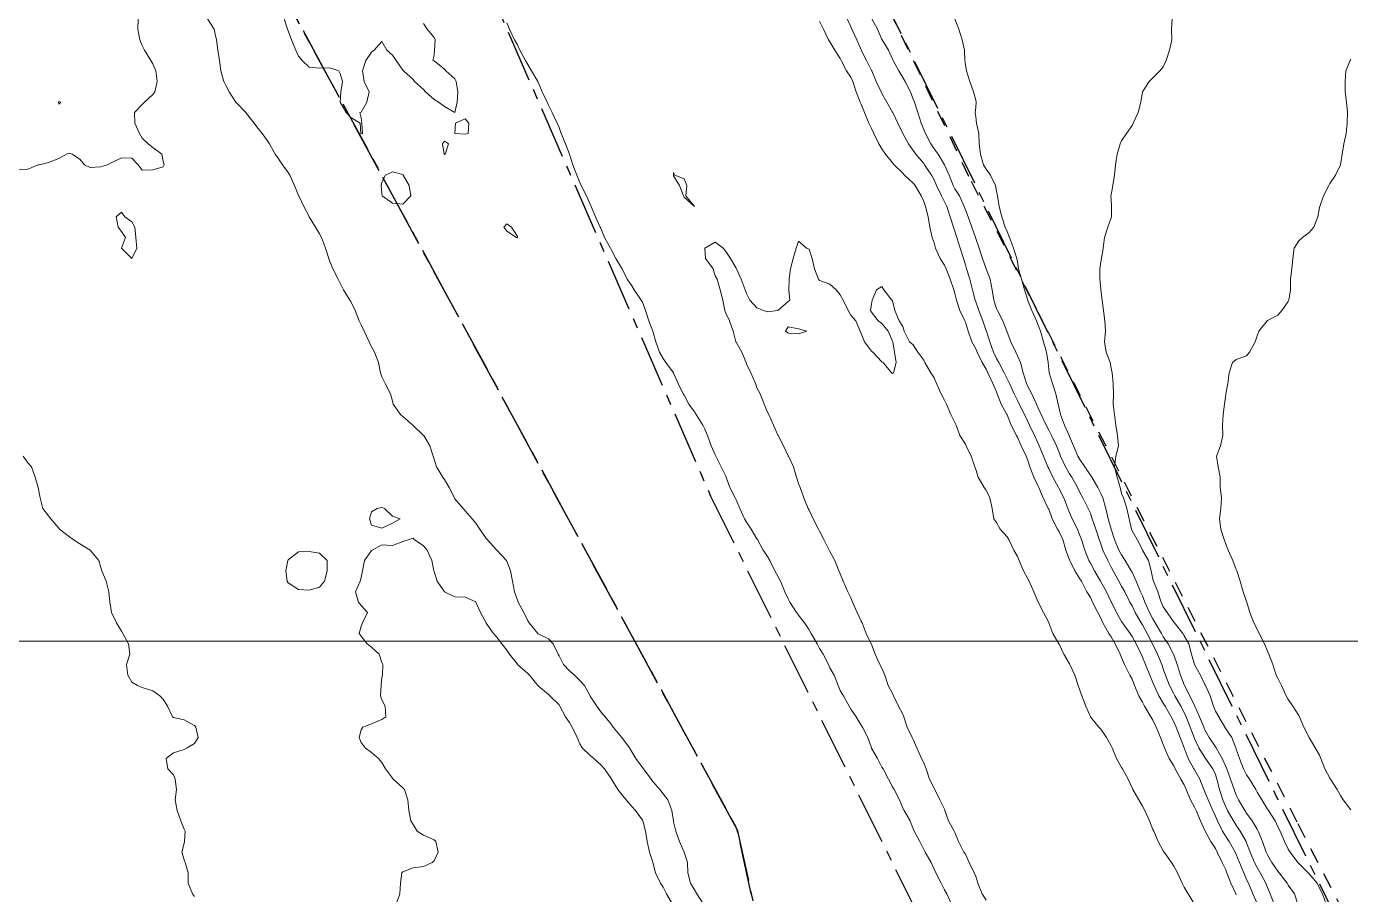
# Model space of a CAD drawing. Header units: centimetres. Extents: x 0 to 642158, y -847 to 649707.
# Drawn here: x 617300.2 to 617363.7, y 620375.2 to 620416.9 of the extents above; entities that cross this region are included whole.
import ezdxf

# ---------------------------------------------------------------- set-up
doc = ezdxf.new("R2010")
doc.units = ezdxf.units.CM
doc.header["$MEASUREMENT"] = 0
doc.linetypes.add('CENTERX2', pattern=[4, 2.5, -0.5, 0.5, -0.5])
doc.linetypes.add('JIS_02_0.7', pattern=[1.35, 0.75, -0.6])
for name, color, linetype, lineweight in [('MEV_grille', 254, 'Continuous', 9), ('WAL_parcellaire agricole', 7, 'JIS_02_0.7', 25), ('WAL_topographie 0.5', 253, 'Continuous', 20)]:
    doc.layers.add(name, color=color, linetype=linetype, lineweight=lineweight)
doc.layers.add('SPW_parcellaire cadastral', color=7, linetype='CENTERX2', lineweight=25, true_color=0xff0542)

# ---------------------------------------------------------------- blocks, each defined once
blk = doc.blocks.new('*U114')
at = {"layer": 'MEV_grille', "transparency": 33554687}
blk.add_lwpolyline([(-1338.461, 0), (1338.461, 0)], dxfattribs=at)
blk = doc.blocks.new('*U115')
at = {"layer": 'MEV_grille', "color": 0, "linetype": 'ByBlock', "lineweight": -2, "transparency": 16777216}
blk.add_blockref('*U114', (0, -2000), dxfattribs=at)

msp = doc.modelspace()

# ---------------------------------------------------------------- linework, layer by layer
at = {"layer": 'SPW_parcellaire cadastral'}
for points in [[(617392.267, 620281.812), (617393.536, 620278.746), (617371.057, 620292.797), (617374.709, 620296.56), (617340.895, 620357.32), (617337.548, 620363.525), (617334.299, 620378.327), (617286.739, 620465.896), (617269.952, 620496.899), (617274.764, 620500.676), (617283.484, 620507.46), (617304.117, 620460.615), (617333.025, 620394.339), (617343.969, 620372.254), (617392.267, 620281.812)], [(617286.739, 620465.896), (617334.299, 620378.327), (617337.548, 620363.525), (617308.437, 620329.669), (617205.087, 620446.27), (617211.998, 620451.663), (617233.03, 620423.492), (617286.739, 620465.896)], [(617370.439, 620449.596), (617390.157, 620431.516), (617394.877, 620437.01), (617463.522, 620267.972), (617460.938, 620270.103), (617458.111, 620272.172), (617388.083, 620323.22), (617336.322, 620428.419), (617370.439, 620449.596)]]:
    msp.add_lwpolyline(points, dxfattribs=at)
at = {"layer": 'WAL_parcellaire agricole'}
msp.add_lwpolyline([(617345.425, 620409.686), (617336.923, 620427.435), (617377.919, 620453.44), (617387.044, 620457.816), (617398.921, 620432.942), (617447.936, 620309.949), (617455.438, 620286.575), (617451.439, 620281.95), (617435.938, 620289.948), (617410.936, 620306.945), (617389.934, 620324.942), (617373.931, 620353.94), (617361.178, 620378.688), (617345.425, 620409.686)], dxfattribs=at)
at = {"layer": 'WAL_topographie 0.5'}
for points in [[(617299.75, 620410), (617300.25, 620410.036), (617300.75, 620410.24), (617300.8, 620410.25), (617301.25, 620410.36), (617301.75, 620410.55), (617302.11, 620410.75), (617302.25, 620410.808), (617302.39, 620410.75), (617302.75, 620410.513), (617302.977, 620410.25), (617303.25, 620410.114), (617303.75, 620410.143), (617304.078, 620410.25), (617304.25, 620410.34), (617304.75, 620410.583), (617305.25, 620410.559), (617305.546, 620410.25), (617305.75, 620409.985), (617306.25, 620410), (617306.75, 620410.15), (617306.806, 620410.25), (617306.75, 620410.417), (617306.679, 620410.75), (617306.25, 620411.083), (617306.036, 620411.25), (617305.75, 620411.517), (617305.62, 620411.75), (617305.391, 620412.25), (617305.38, 620412.75), (617305.75, 620413.135), (617305.857, 620413.25), (617306.25, 620413.617), (617306.348, 620413.75), (617306.469, 620414.25), (617306.401, 620414.75), (617306.25, 620415.098), (617306.162, 620415.25), (617305.856, 620415.75), (617305.75, 620415.97), (617305.625, 620416.25), (617305.529, 620416.75), (617305.552, 620417.25)], [(617332.68, 620374.75), (617332.371, 620375.25), (617332.25, 620375.433), (617332.06, 620375.75), (617331.929, 620376.25), (617331.91, 620376.75), (617331.75, 620377.25), (617331.75, 620377.25), (617331.525, 620377.75), (617331.351, 620378.25), (617331.25, 620378.698), (617331.242, 620378.75), (617331.164, 620379.25), (617330.978, 620379.75), (617330.75, 620380.043), (617330.593, 620380.25), (617330.25, 620380.643), (617330.171, 620380.75), (617329.797, 620381.25), (617329.75, 620381.314), (617329.441, 620381.75), (617329.25, 620382.059), (617329.127, 620382.25), (617328.76, 620382.75), (617328.75, 620382.765), (617328.346, 620383.25), (617328.25, 620383.39), (617327.957, 620383.75), (617327.75, 620383.988), (617327.564, 620384.25), (617327.25, 620384.741), (617327.245, 620384.75), (617326.97, 620385.25), (617326.75, 620385.482), (617326.494, 620385.75), (617326.25, 620385.947), (617325.967, 620386.25), (617325.75, 620386.671), (617325.712, 620386.75), (617325.471, 620387.25), (617325.25, 620387.485), (617324.75, 620387.733), (617324.731, 620387.75), (617324.315, 620388.25), (617324.25, 620388.351), (617324.054, 620388.75), (617323.791, 620389.25), (617323.75, 620389.35), (617323.619, 620389.75), (617323.52, 620390.25), (617323.415, 620390.75), (617323.25, 620391.208), (617323.228, 620391.25), (617322.769, 620391.75), (617322.75, 620391.766), (617322.301, 620392.25), (617322.25, 620392.311), (617321.945, 620392.75), (617321.75, 620393.044), (617321.587, 620393.25), (617321.25, 620393.625), (617321.145, 620393.75), (617320.75, 620394.214), (617320.727, 620394.25), (617320.479, 620394.75), (617320.25, 620395.144), (617320.179, 620395.25), (617319.875, 620395.75), (617319.75, 620396.12), (617319.706, 620396.25), (617319.542, 620396.75), (617319.254, 620397.25), (617319.25, 620397.255), (617318.75, 620397.731), (617318.731, 620397.75), (617318.25, 620398.155), (617318.133, 620398.25), (617317.796, 620398.75), (617317.75, 620398.901), (617317.657, 620399.25), (617317.401, 620399.75), (617317.25, 620400.069), (617317.177, 620400.25), (617317.085, 620400.75), (617316.891, 620401.25), (617316.75, 620401.5), (617316.63, 620401.75), (617316.396, 620402.25), (617316.25, 620402.567), (617316.154, 620402.75), (617315.963, 620403.25), (617315.75, 620403.679), (617315.713, 620403.75), (617315.413, 620404.25), (617315.25, 620404.569), (617315.15, 620404.75), (617314.893, 620405.25), (617314.75, 620405.608), (617314.697, 620405.75), (617314.543, 620406.25), (617314.346, 620406.75), (617314.25, 620406.932), (617314.06, 620407.25), (617313.754, 620407.75), (617313.75, 620407.757), (617313.505, 620408.25), (617313.257, 620408.75), (617313.25, 620408.767), (617313.058, 620409.25), (617312.834, 620409.75), (617312.75, 620409.872), (617312.474, 620410.25), (617312.25, 620410.577), (617312.132, 620410.75), (617311.846, 620411.25), (617311.75, 620411.401), (617311.5, 620411.75), (617311.25, 620412.065), (617311.121, 620412.25), (617310.75, 620412.707), (617310.719, 620412.75), (617310.25, 620413.234), (617310.238, 620413.25), (617309.911, 620413.75), (617309.75, 620414.052), (617309.659, 620414.25), (617309.521, 620414.75), (617309.447, 620415.25), (617309.378, 620415.75), (617309.317, 620416.25), (617309.25, 620416.517), (617309.195, 620416.75), (617308.879, 620417.25)], [(617312.56, 620417.25), (617312.719, 620416.75), (617312.75, 620416.671), (617312.913, 620416.25), (617313.118, 620415.75), (617313.25, 620415.462), (617313.422, 620415.25), (617313.75, 620414.932), (617314.25, 620414.884), (617314.75, 620414.904), (617315.179, 620414.75), (617315.25, 620414.625), (617315.361, 620414.25), (617315.283, 620413.75), (617315.25, 620413.25), (617315.528, 620412.75), (617315.75, 620412.515), (617316.2, 620412.25), (617316.233, 620411.75), (617316.25, 620411.728), (617316.321, 620411.75), (617316.283, 620412.25), (617316.25, 620412.5), (617316.194, 620412.75), (617316.25, 620412.779), (617316.517, 620413.25), (617316.633, 620413.75), (617316.403, 620414.25), (617316.318, 620414.75), (617316.475, 620415.25), (617316.75, 620415.657), (617316.882, 620415.75), (617317.25, 620416.162), (617317.491, 620415.75), (617317.75, 620415.5), (617317.929, 620415.25), (617318.25, 620414.785), (617318.282, 620414.75), (617318.75, 620414.347), (617318.815, 620414.25), (617319.25, 620413.865), (617319.335, 620413.75), (617319.75, 620413.38), (617319.964, 620413.25), (617320.25, 620413.039), (617320.75, 620412.75), (617320.858, 620413.25), (617320.892, 620413.75), (617320.813, 620414.25), (617320.75, 620414.369), (617320.32, 620414.75), (617320.25, 620414.839), (617319.75, 620415.229), (617319.694, 620415.25), (617319.75, 620415.5), (617319.771, 620415.75), (617319.812, 620416.25), (617319.75, 620416.35), (617319.417, 620416.75), (617319.25, 620417.036)], [(617323.25, 620417.054), (617323.375, 620416.75), (617323.61, 620416.25), (617323.75, 620416.007), (617323.874, 620415.75), (617324.135, 620415.25), (617324.25, 620415.061), (617324.433, 620414.75), (617324.735, 620414.25), (617324.75, 620414.219), (617324.942, 620413.75), (617325.172, 620413.25), (617325.25, 620413.107), (617325.42, 620412.75), (617325.655, 620412.25), (617325.75, 620412.037), (617325.855, 620411.75), (617326.054, 620411.25), (617326.25, 620410.757), (617326.253, 620410.75), (617326.416, 620410.25), (617326.597, 620409.75), (617326.75, 620409.393), (617326.81, 620409.25), (617327.065, 620408.75), (617327.25, 620408.357), (617327.29, 620408.25), (617327.494, 620407.75), (617327.728, 620407.25), (617327.75, 620407.208), (617327.934, 620406.75), (617328.212, 620406.25), (617328.25, 620406.176), (617328.482, 620405.75), (617328.75, 620405.303), (617328.779, 620405.25), (617329.026, 620404.75), (617329.25, 620404.438), (617329.358, 620404.25), (617329.693, 620403.75), (617329.75, 620403.654), (617329.896, 620403.25), (617330.062, 620402.75), (617330.25, 620402.25), (617330.25, 620402.25), (617330.4, 620401.75), (617330.576, 620401.25), (617330.75, 620400.944), (617330.87, 620400.75), (617331.245, 620400.25), (617331.25, 620400.241), (617331.46, 620399.75), (617331.707, 620399.25), (617331.75, 620399.186), (617331.978, 620398.75), (617332.25, 620398.392), (617332.338, 620398.25), (617332.652, 620397.75), (617332.75, 620397.547), (617332.872, 620397.25), (617333.047, 620396.75), (617333.25, 620396.316), (617333.277, 620396.25), (617333.527, 620395.75), (617333.75, 620395.295), (617333.771, 620395.25), (617333.941, 620394.75), (617334.206, 620394.25), (617334.25, 620394.168), (617334.423, 620393.75), (617334.646, 620393.25), (617334.75, 620393.088), (617334.963, 620392.75), (617335.25, 620392.294), (617335.272, 620392.25), (617335.548, 620391.75), (617335.75, 620391.434), (617335.861, 620391.25), (617336.105, 620390.75), (617336.25, 620390.5), (617336.384, 620390.25), (617336.591, 620389.75), (617336.75, 620389.414), (617336.828, 620389.25), (617337.145, 620388.75), (617337.25, 620388.625), (617337.526, 620388.25), (617337.75, 620387.913), (617337.857, 620387.75), (617338.138, 620387.25), (617338.25, 620387.031), (617338.426, 620386.75), (617338.677, 620386.25), (617338.75, 620386.098), (617338.952, 620385.75), (617339.15, 620385.25), (617339.25, 620385.004), (617339.395, 620384.75), (617339.67, 620384.25), (617339.75, 620384.113), (617340.004, 620383.75), (617340.25, 620383.35), (617340.32, 620383.25), (617340.578, 620382.75), (617340.747, 620382.25), (617340.75, 620382.24), (617341.037, 620381.75), (617341.25, 620381.328), (617341.306, 620381.25), (617341.558, 620380.75), (617341.75, 620380.382), (617341.828, 620380.25), (617342.093, 620379.75), (617342.25, 620379.361), (617342.309, 620379.25), (617342.597, 620378.75), (617342.75, 620378.359), (617342.795, 620378.25), (617343.066, 620377.75), (617343.25, 620377.372), (617343.318, 620377.25), (617343.605, 620376.75), (617343.75, 620376.434), (617343.836, 620376.25), (617344.094, 620375.75), (617344.25, 620375.443), (617344.36, 620375.25), (617344.585, 620374.75)], [(617338.25, 620417.14), (617338.436, 620416.75), (617338.682, 620416.25), (617338.75, 620416.154), (617338.982, 620415.75), (617339.25, 620415.352), (617339.296, 620415.25), (617339.55, 620414.75), (617339.75, 620414.458), (617339.846, 620414.25), (617340.014, 620413.75), (617340.202, 620413.25), (617340.25, 620413.149), (617340.408, 620412.75), (617340.625, 620412.25), (617340.75, 620411.984), (617340.858, 620411.75), (617341.099, 620411.25), (617341.25, 620411.016), (617341.411, 620410.75), (617341.75, 620410.345), (617341.83, 620410.25), (617342.25, 620409.835), (617342.334, 620409.75), (617342.75, 620409.365), (617342.836, 620409.25), (617343.124, 620408.75), (617343.25, 620408.485), (617343.339, 620408.25), (617343.469, 620407.75), (617343.545, 620407.25), (617343.652, 620406.75), (617343.75, 620406.494), (617343.825, 620406.25), (617344.046, 620405.75), (617344.25, 620405.432), (617344.328, 620405.25), (617344.528, 620404.75), (617344.692, 620404.25), (617344.75, 620404.064), (617344.821, 620403.75), (617344.989, 620403.25), (617345.22, 620402.75), (617345.25, 620402.684), (617345.381, 620402.25), (617345.569, 620401.75), (617345.75, 620401.417), (617345.816, 620401.25), (617346.057, 620400.75), (617346.25, 620400.433), (617346.335, 620400.25), (617346.564, 620399.75), (617346.75, 620399.342), (617346.785, 620399.25), (617346.968, 620398.75), (617347.241, 620398.25), (617347.25, 620398.235), (617347.456, 620397.75), (617347.704, 620397.25), (617347.75, 620397.17), (617347.934, 620396.75), (617348.165, 620396.25), (617348.25, 620396.053), (617348.351, 620395.75), (617348.54, 620395.25), (617348.75, 620394.815), (617348.778, 620394.75), (617348.992, 620394.25), (617349.23, 620393.75), (617349.25, 620393.709), (617349.419, 620393.25), (617349.675, 620392.75), (617349.75, 620392.626), (617349.927, 620392.25), (617350.073, 620391.75), (617350.25, 620391.282), (617350.26, 620391.25), (617350.508, 620390.75), (617350.75, 620390.372), (617350.82, 620390.25), (617351.084, 620389.75), (617351.25, 620389.473), (617351.358, 620389.25), (617351.604, 620388.75), (617351.75, 620388.483), (617351.856, 620388.25), (617352.132, 620387.75), (617352.25, 620387.576), (617352.443, 620387.25), (617352.673, 620386.75), (617352.75, 620386.59), (617352.896, 620386.25), (617353.148, 620385.75), (617353.25, 620385.558), (617353.371, 620385.25), (617353.579, 620384.75), (617353.75, 620384.441), (617353.845, 620384.25), (617354.148, 620383.75), (617354.25, 620383.585), (617354.412, 620383.25), (617354.609, 620382.75), (617354.75, 620382.417), (617354.808, 620382.25), (617355.036, 620381.75), (617355.25, 620381.391), (617355.316, 620381.25), (617355.599, 620380.75), (617355.75, 620380.48), (617355.851, 620380.25), (617356.06, 620379.75), (617356.25, 620379.41), (617356.326, 620379.25), (617356.54, 620378.75), (617356.75, 620378.29), (617356.765, 620378.25), (617357.036, 620377.75), (617357.25, 620377.418), (617357.34, 620377.25), (617357.573, 620376.75), (617357.75, 620376.398), (617357.806, 620376.25), (617357.986, 620375.75), (617358.227, 620375.25), (617358.25, 620375.204)], [(617339.575, 620417.25), (617339.75, 620416.87), (617339.803, 620416.75), (617340.036, 620416.25), (617340.25, 620415.768), (617340.258, 620415.75), (617340.511, 620415.25), (617340.75, 620414.765), (617340.757, 620414.75), (617340.972, 620414.25), (617341.21, 620413.75), (617341.25, 620413.671), (617341.487, 620413.25), (617341.75, 620412.779), (617341.764, 620412.75), (617342.008, 620412.25), (617342.25, 620411.75), (617342.25, 620411.75), (617342.521, 620411.25), (617342.75, 620410.926), (617342.868, 620410.75), (617343.25, 620410.301), (617343.292, 620410.25), (617343.633, 620409.75), (617343.75, 620409.518), (617343.86, 620409.25), (617344.104, 620408.75), (617344.25, 620408.469), (617344.357, 620408.25), (617344.521, 620407.75), (617344.684, 620407.25), (617344.75, 620407.051), (617344.845, 620406.75), (617345.001, 620406.25), (617345.16, 620405.75), (617345.25, 620405.443), (617345.303, 620405.25), (617345.459, 620404.75), (617345.596, 620404.25), (617345.719, 620403.75), (617345.75, 620403.662), (617345.892, 620403.25), (617346.086, 620402.75), (617346.25, 620402.273), (617346.259, 620402.25), (617346.418, 620401.75), (617346.607, 620401.25), (617346.75, 620400.947), (617346.854, 620400.75), (617347.115, 620400.25), (617347.25, 620399.974), (617347.362, 620399.75), (617347.593, 620399.25), (617347.75, 620398.928), (617347.839, 620398.75), (617348.083, 620398.25), (617348.25, 620397.92), (617348.336, 620397.75), (617348.577, 620397.25), (617348.75, 620396.863), (617348.801, 620396.75), (617349.006, 620396.25), (617349.208, 620395.75), (617349.25, 620395.658), (617349.444, 620395.25), (617349.721, 620394.75), (617349.75, 620394.694), (617349.975, 620394.25), (617350.17, 620393.75), (617350.25, 620393.548), (617350.38, 620393.25), (617350.627, 620392.75), (617350.75, 620392.445), (617350.827, 620392.25), (617350.99, 620391.75), (617351.183, 620391.25), (617351.25, 620391.124), (617351.451, 620390.75), (617351.739, 620390.25), (617351.75, 620390.231), (617352.024, 620389.75), (617352.25, 620389.264), (617352.257, 620389.25), (617352.499, 620388.75), (617352.75, 620388.314), (617352.792, 620388.25), (617353.155, 620387.75), (617353.25, 620387.593), (617353.442, 620387.25), (617353.685, 620386.75), (617353.75, 620386.612), (617353.899, 620386.25), (617354.103, 620385.75), (617354.25, 620385.391), (617354.305, 620385.25), (617354.538, 620384.75), (617354.75, 620384.395), (617354.833, 620384.25), (617355.123, 620383.75), (617355.25, 620383.503), (617355.363, 620383.25), (617355.561, 620382.75), (617355.75, 620382.25), (617355.75, 620382.25), (617355.946, 620381.75), (617356.223, 620381.25), (617356.25, 620381.203), (617356.51, 620380.75), (617356.703, 620380.25), (617356.75, 620380.142), (617356.903, 620379.75), (617357.134, 620379.25), (617357.25, 620378.981), (617357.35, 620378.75), (617357.598, 620378.25), (617357.75, 620378.001), (617357.908, 620377.75), (617358.193, 620377.25), (617358.25, 620377.13), (617358.412, 620376.75), (617358.613, 620376.25), (617358.75, 620375.936), (617358.839, 620375.75), (617359.048, 620375.25), (617359.25, 620374.781)], [(617340.77, 620417.25), (617341.029, 620416.75), (617341.25, 620416.264), (617341.259, 620416.25), (617341.567, 620415.75), (617341.75, 620415.314), (617341.783, 620415.25), (617342.055, 620414.75), (617342.25, 620414.438), (617342.367, 620414.25), (617342.612, 620413.75), (617342.75, 620413.39), (617342.809, 620413.25), (617342.969, 620412.75), (617343.125, 620412.25), (617343.25, 620411.938), (617343.342, 620411.75), (617343.586, 620411.25), (617343.75, 620411.016), (617343.95, 620410.75), (617344.25, 620410.25), (617344.25, 620410.25), (617344.476, 620409.75), (617344.672, 620409.25), (617344.75, 620409.096), (617344.974, 620408.75), (617345.194, 620408.25), (617345.25, 620408.087), (617345.385, 620407.75), (617345.565, 620407.25), (617345.735, 620406.75), (617345.75, 620406.704), (617345.913, 620406.25), (617346.072, 620405.75), (617346.25, 620405.253), (617346.251, 620405.25), (617346.436, 620404.75), (617346.539, 620404.25), (617346.624, 620403.75), (617346.75, 620403.348), (617346.787, 620403.25), (617347.042, 620402.75), (617347.237, 620402.25), (617347.25, 620402.206), (617347.431, 620401.75), (617347.672, 620401.25), (617347.75, 620401.068), (617347.89, 620400.75), (617348.027, 620400.25), (617348.182, 620399.75), (617348.25, 620399.6), (617348.434, 620399.25), (617348.672, 620398.75), (617348.75, 620398.568), (617348.883, 620398.25), (617349.125, 620397.75), (617349.25, 620397.512), (617349.39, 620397.25), (617349.626, 620396.75), (617349.75, 620396.437), (617349.822, 620396.25), (617350.052, 620395.75), (617350.25, 620395.415), (617350.359, 620395.25), (617350.636, 620394.75), (617350.75, 620394.513), (617350.892, 620394.25), (617351.149, 620393.75), (617351.25, 620393.515), (617351.339, 620393.25), (617351.506, 620392.75), (617351.678, 620392.25), (617351.75, 620392.049), (617351.852, 620391.75), (617352.09, 620391.25), (617352.25, 620390.934), (617352.344, 620390.75), (617352.615, 620390.25), (617352.75, 620390.015), (617352.897, 620389.75), (617353.15, 620389.25), (617353.25, 620389.065), (617353.395, 620388.75), (617353.694, 620388.25), (617353.75, 620388.162), (617353.971, 620387.75), (617354.234, 620387.25), (617354.25, 620387.217), (617354.476, 620386.75), (617354.677, 620386.25), (617354.75, 620386.053), (617354.858, 620385.75), (617355.052, 620385.25), (617355.25, 620384.851), (617355.3, 620384.75), (617355.592, 620384.25), (617355.75, 620383.958), (617355.849, 620383.75), (617356.045, 620383.25), (617356.233, 620382.75), (617356.25, 620382.707), (617356.459, 620382.25), (617356.75, 620381.793), (617356.781, 620381.75), (617357.122, 620381.25), (617357.25, 620380.966), (617357.324, 620380.75), (617357.442, 620380.25), (617357.604, 620379.75), (617357.75, 620379.414), (617357.829, 620379.25), (617358.119, 620378.75), (617358.25, 620378.534), (617358.439, 620378.25), (617358.72, 620377.75), (617358.75, 620377.686), (617358.927, 620377.25), (617359.127, 620376.75), (617359.25, 620376.511), (617359.407, 620376.25), (617359.671, 620375.75), (617359.75, 620375.543), (617359.881, 620375.25), (617360.073, 620374.75)], [(617344.75, 620417.25), (617344.938, 620416.75), (617345.104, 620416.25), (617345.206, 620415.75), (617345.221, 620415.25), (617345.25, 620415.062), (617345.306, 620414.75), (617345.459, 620414.25), (617345.645, 620413.75), (617345.75, 620413.35), (617345.77, 620413.25), (617345.75, 620413), (617345.724, 620412.75), (617345.75, 620412.55), (617345.784, 620412.25), (617345.899, 620411.75), (617345.921, 620411.25), (617345.976, 620410.75), (617346.115, 620410.25), (617346.25, 620410.04), (617346.459, 620409.75), (617346.7, 620409.25), (617346.75, 620408.983), (617346.799, 620408.75), (617346.877, 620408.25), (617346.997, 620407.75), (617347.169, 620407.25), (617347.25, 620407.048), (617347.367, 620406.75), (617347.562, 620406.25), (617347.719, 620405.75), (617347.75, 620405.59), (617347.807, 620405.25), (617347.949, 620404.75), (617348.09, 620404.25), (617348.243, 620403.75), (617348.25, 620403.734), (617348.447, 620403.25), (617348.673, 620402.75), (617348.75, 620402.544), (617348.85, 620402.25), (617349.004, 620401.75), (617349.143, 620401.25), (617349.219, 620400.75), (617349.25, 620400.438), (617349.276, 620400.25), (617349.429, 620399.75), (617349.59, 620399.25), (617349.705, 620398.75), (617349.75, 620398.552), (617349.821, 620398.25), (617350.002, 620397.75), (617350.226, 620397.25), (617350.25, 620397.193), (617350.448, 620396.75), (617350.656, 620396.25), (617350.75, 620396.097), (617350.981, 620395.75), (617351.25, 620395.349), (617351.315, 620395.25), (617351.603, 620394.75), (617351.75, 620394.463), (617351.847, 620394.25), (617351.993, 620393.75), (617352.105, 620393.25), (617352.249, 620392.75), (617352.25, 620392.747), (617352.416, 620392.25), (617352.623, 620391.75), (617352.75, 620391.52), (617352.924, 620391.25), (617353.215, 620390.75), (617353.25, 620390.684), (617353.451, 620390.25), (617353.664, 620389.75), (617353.75, 620389.55), (617353.869, 620389.25), (617354.087, 620388.75), (617354.25, 620388.441), (617354.364, 620388.25), (617354.659, 620387.75), (617354.75, 620387.59), (617354.983, 620387.25), (617355.237, 620386.75), (617355.25, 620386.715), (617355.411, 620386.25), (617355.579, 620385.75), (617355.75, 620385.276), (617355.761, 620385.25), (617356.022, 620384.75), (617356.25, 620384.292), (617356.271, 620384.25), (617356.494, 620383.75), (617356.693, 620383.25), (617356.75, 620383.116), (617356.954, 620382.75), (617357.25, 620382.302), (617357.286, 620382.25), (617357.578, 620381.75), (617357.75, 620381.359), (617357.795, 620381.25), (617357.981, 620380.75), (617358.151, 620380.25), (617358.25, 620379.982), (617358.359, 620379.75), (617358.657, 620379.25), (617358.75, 620379.119), (617359.018, 620378.75), (617359.25, 620378.355), (617359.31, 620378.25), (617359.515, 620377.75), (617359.688, 620377.25), (617359.75, 620377.119), (617359.967, 620376.75), (617360.25, 620376.327), (617360.308, 620376.25), (617360.692, 620375.75), (617360.75, 620375.659), (617361.045, 620375.25), (617361.211, 620374.75)], [(617355.179, 620417.25), (617355.15, 620416.75), (617355.165, 620416.25), (617355.048, 620415.75), (617354.885, 620415.25), (617354.75, 620414.955), (617354.577, 620414.75), (617354.25, 620414.423), (617354.077, 620414.25), (617353.75, 620413.75), (617353.75, 620413.75), (617353.672, 620413.25), (617353.539, 620412.75), (617353.31, 620412.25), (617353.25, 620412.125), (617352.982, 620411.75), (617352.75, 620411.389), (617352.687, 620411.25), (617352.538, 620410.75), (617352.453, 620410.25), (617352.404, 620409.75), (617352.328, 620409.25), (617352.25, 620408.796), (617352.24, 620408.75), (617352.25, 620408.583), (617352.265, 620408.25), (617352.263, 620407.75), (617352.25, 620407.697), (617352.095, 620407.25), (617351.923, 620406.75), (617351.862, 620406.25), (617351.787, 620405.75), (617351.75, 620405.583), (617351.704, 620405.25), (617351.703, 620404.75), (617351.75, 620404.296), (617351.755, 620404.25), (617351.814, 620403.75), (617351.884, 620403.25), (617351.95, 620402.75), (617351.97, 620402.25), (617351.93, 620401.75), (617352.012, 620401.25), (617352.203, 620400.75), (617352.25, 620400.487), (617352.289, 620400.25), (617352.348, 620399.75), (617352.363, 620399.25), (617352.339, 620398.75), (617352.41, 620398.25), (617352.476, 620397.75), (617352.555, 620397.25), (617352.597, 620396.75), (617352.465, 620396.25), (617352.401, 620395.75), (617352.541, 620395.25), (617352.676, 620394.75), (617352.75, 620394.464), (617352.841, 620394.25), (617353.002, 620393.75), (617353.115, 620393.25), (617353.222, 620392.75), (617353.25, 620392.665), (617353.494, 620392.25), (617353.75, 620391.766), (617353.76, 620391.75), (617354.041, 620391.25), (617354.165, 620390.75), (617354.25, 620390.356), (617354.286, 620390.25), (617354.493, 620389.75), (617354.655, 620389.25), (617354.75, 620389.023), (617354.942, 620388.75), (617355.25, 620388.292), (617355.286, 620388.25), (617355.681, 620387.75), (617355.75, 620387.63), (617355.977, 620387.25), (617356.103, 620386.75), (617356.249, 620386.25), (617356.25, 620386.247), (617356.537, 620385.75), (617356.75, 620385.291), (617356.779, 620385.25), (617357, 620384.75), (617357.154, 620384.25), (617357.25, 620384.015), (617357.414, 620383.75), (617357.698, 620383.25), (617357.75, 620383.166), (617358.041, 620382.75), (617358.236, 620382.25), (617358.25, 620382.198), (617358.404, 620381.75), (617358.606, 620381.25), (617358.75, 620380.958), (617358.895, 620380.75), (617359.184, 620380.25), (617359.25, 620380.126), (617359.48, 620379.75), (617359.75, 620379.313), (617359.796, 620379.25), (617360.123, 620378.75), (617360.25, 620378.458), (617360.355, 620378.25), (617360.569, 620377.75), (617360.75, 620377.388), (617360.847, 620377.25), (617361.214, 620376.75), (617361.25, 620376.708), (617361.698, 620376.25), (617361.75, 620376.198), (617362.133, 620375.75), (617362.25, 620375.522), (617362.389, 620375.25), (617362.56, 620374.75)], [(617363.75, 620415.298), (617363.712, 620415.25), (617363.511, 620414.75), (617363.474, 620414.25), (617363.474, 620413.75), (617363.537, 620413.25), (617363.588, 620412.75), (617363.577, 620412.25), (617363.525, 620411.75), (617363.417, 620411.25), (617363.332, 620410.75), (617363.25, 620410.25), (617363.25, 620410.25), (617363.008, 620409.75), (617362.75, 620409.35), (617362.691, 620409.25), (617362.436, 620408.75), (617362.264, 620408.25), (617362.25, 620408.188), (617362.169, 620407.75), (617361.977, 620407.25), (617361.75, 620407), (617361.437, 620406.75), (617361.25, 620406.595), (617361.037, 620406.25), (617360.967, 620405.75), (617360.914, 620405.25), (617360.858, 620404.75), (617360.853, 620404.25), (617360.778, 620403.75), (617360.75, 620403.687), (617360.441, 620403.25), (617360.25, 620403.026), (617359.75, 620402.766), (617359.729, 620402.75), (617359.331, 620402.25), (617359.25, 620402.036), (617359.159, 620401.75), (617358.888, 620401.25), (617358.75, 620401.076), (617358.25, 620400.895), (617358.077, 620400.75), (617357.917, 620400.25), (617357.848, 620399.75), (617357.759, 620399.25), (617357.75, 620399.194), (617357.687, 620398.75), (617357.625, 620398.25), (617357.595, 620397.75), (617357.601, 620397.25), (617357.5, 620396.75), (617357.306, 620396.25), (617357.386, 620395.75), (617357.482, 620395.25), (617357.476, 620394.75), (617357.541, 620394.25), (617357.517, 620393.75), (617357.445, 620393.25), (617357.506, 620392.75), (617357.67, 620392.25), (617357.75, 620392.031), (617357.868, 620391.75), (617358.081, 620391.25), (617358.25, 620390.817), (617358.275, 620390.75), (617358.432, 620390.25), (617358.589, 620389.75), (617358.75, 620389.285), (617358.761, 620389.25), (617358.908, 620388.75), (617359.089, 620388.25), (617359.25, 620387.946), (617359.357, 620387.75), (617359.604, 620387.25), (617359.75, 620386.897), (617359.82, 620386.75), (617360.003, 620386.25), (617360.171, 620385.75), (617360.25, 620385.599), (617360.419, 620385.25), (617360.646, 620384.75), (617360.75, 620384.571), (617360.962, 620384.25), (617361.25, 620383.814), (617361.28, 620383.75), (617361.503, 620383.25), (617361.75, 620382.75), (617361.75, 620382.75), (617362.047, 620382.25), (617362.25, 620381.9), (617362.309, 620381.75), (617362.51, 620381.25), (617362.75, 620380.795), (617362.778, 620380.75), (617363.096, 620380.25), (617363.25, 620379.96), (617363.386, 620379.75), (617363.75, 620379.275)], [(617301.838, 620413.25), (617301.75, 620413.156), (617301.723, 620413.25), (617301.75, 620413.283), (617301.838, 620413.25)], [(617321.25, 620411.708), (617321.39, 620411.75), (617321.42, 620412.25), (617321.25, 620412.459), (617320.776, 620412.25), (617320.75, 620411.75), (617321.25, 620411.708)], [(617320.25, 620410.732), (617320.292, 620410.75), (617320.437, 620411.25), (617320.25, 620411.382), (617320.158, 620411.25), (617320.236, 620410.75), (617320.25, 620410.732)], [(617318.25, 620408.359), (617318.641, 620408.75), (617318.557, 620409.25), (617318.275, 620409.75), (617318.25, 620409.774), (617317.75, 620409.907), (617317.427, 620409.75), (617317.25, 620409.417), (617317.219, 620409.25), (617317.25, 620408.875), (617317.266, 620408.75), (617317.75, 620408.409), (617318.25, 620408.359)], [(617332.25, 620408.25), (617332.25, 620408.25), (617332.25, 620408.25), (617331.75, 620408.685), (617331.724, 620408.75), (617331.533, 620409.25), (617331.25, 620409.722), (617331.245, 620409.75), (617331.25, 620409.875), (617331.312, 620409.75), (617331.75, 620409.575), (617331.891, 620409.25), (617331.841, 620408.75), (617332.25, 620408.25), (617332.25, 620408.25)], [(617305.25, 620405.75), (617305.484, 620406.25), (617305.442, 620406.75), (617305.393, 620407.25), (617305.25, 620407.5), (617304.917, 620407.75), (617304.75, 620407.965), (617304.5, 620407.75), (617304.583, 620407.25), (617304.75, 620407.05), (617304.938, 620406.75), (617304.75, 620406.25), (617305.25, 620405.75)], [(617323.75, 620406.738), (617323.76, 620406.75), (617323.75, 620406.8), (617323.469, 620407.25), (617323.25, 620407.417), (617323.104, 620407.25), (617323.25, 620407.056), (617323.708, 620406.75), (617323.75, 620406.738)], [(617346.25, 620374.934), (617346.052, 620375.25), (617345.854, 620375.75), (617345.75, 620376.079), (617345.667, 620376.25), (617345.428, 620376.75), (617345.25, 620377.144), (617345.174, 620377.25), (617344.926, 620377.75), (617344.75, 620378.188), (617344.711, 620378.25), (617344.445, 620378.75), (617344.272, 620379.25), (617344.25, 620379.305), (617344.018, 620379.75), (617343.779, 620380.25), (617343.75, 620380.315), (617343.524, 620380.75), (617343.365, 620381.25), (617343.25, 620381.539), (617343.139, 620381.75), (617342.929, 620382.25), (617342.75, 620382.651), (617342.695, 620382.75), (617342.465, 620383.25), (617342.305, 620383.75), (617342.25, 620383.868), (617342.049, 620384.25), (617341.799, 620384.75), (617341.75, 620384.855), (617341.552, 620385.25), (617341.391, 620385.75), (617341.25, 620386.078), (617341.153, 620386.25), (617340.93, 620386.75), (617340.75, 620387.214), (617340.732, 620387.25), (617340.496, 620387.75), (617340.294, 620388.25), (617340.25, 620388.34), (617340.052, 620388.75), (617339.837, 620389.25), (617339.75, 620389.451), (617339.615, 620389.75), (617339.39, 620390.25), (617339.25, 620390.601), (617339.185, 620390.75), (617338.989, 620391.25), (617338.75, 620391.677), (617338.709, 620391.75), (617338.458, 620392.25), (617338.25, 620392.662), (617338.199, 620392.75), (617337.95, 620393.25), (617337.75, 620393.657), (617337.703, 620393.75), (617337.496, 620394.25), (617337.323, 620394.75), (617337.25, 620394.944), (617337.154, 620395.25), (617337.007, 620395.75), (617336.766, 620396.25), (617336.75, 620396.274), (617336.526, 620396.75), (617336.261, 620397.25), (617336.25, 620397.268), (617336.05, 620397.75), (617335.812, 620398.25), (617335.75, 620398.369), (617335.587, 620398.75), (617335.406, 620399.25), (617335.25, 620399.544), (617335.171, 620399.75), (617334.955, 620400.25), (617334.75, 620400.697), (617334.729, 620400.75), (617334.517, 620401.25), (617334.25, 620401.729), (617334.241, 620401.75), (617334.11, 620402.25), (617333.936, 620402.75), (617333.75, 620403.119), (617333.71, 620403.25), (617333.616, 620403.75), (617333.484, 620404.25), (617333.342, 620404.75), (617333.25, 620404.912), (617333.143, 620405.25), (617332.782, 620405.75), (617332.75, 620406.25), (617332.75, 620406.25), (617332.75, 620406.25), (617333.25, 620406.523), (617333.633, 620406.25), (617333.75, 620406.088), (617333.975, 620405.75), (617334.25, 620405.283), (617334.272, 620405.25), (617334.49, 620404.75), (617334.69, 620404.25), (617334.75, 620404.062), (617334.906, 620403.75), (617335.25, 620403.371), (617335.568, 620403.25), (617335.75, 620403.189), (617336.25, 620403.25), (617336.25, 620403.25), (617336.75, 620403.687), (617336.833, 620403.75), (617336.774, 620404.25), (617336.793, 620404.75), (617336.853, 620405.25), (617336.993, 620405.75), (617337.135, 620406.25), (617337.25, 620406.583), (617337.625, 620406.25), (617337.75, 620406.191), (617337.903, 620405.75), (617338.017, 620405.25), (617338.2, 620404.75), (617338.25, 620404.694), (617338.75, 620404.509), (617339.054, 620404.25), (617339.25, 620404.007), (617339.394, 620403.75), (617339.625, 620403.25), (617339.75, 620403.018), (617339.992, 620402.75), (617340.21, 620402.25), (617340.25, 620402.15), (617340.413, 620401.75), (617340.75, 620401.292), (617340.804, 620401.25), (617341.25, 620400.787), (617341.313, 620400.75), (617341.712, 620400.25), (617341.75, 620400.219), (617341.798, 620400.25), (617341.934, 620400.75), (617341.856, 620401.25), (617341.764, 620401.75), (617341.75, 620401.776), (617341.546, 620402.25), (617341.25, 620402.632), (617341.068, 620402.75), (617340.75, 620403.162), (617340.705, 620403.25), (617340.75, 620403.55), (617340.773, 620403.75), (617340.991, 620404.25), (617341.25, 620404.406), (617341.345, 620404.25), (617341.727, 620403.75), (617341.75, 620403.706), (617341.868, 620403.25), (617342.071, 620402.75), (617342.25, 620402.482), (617342.314, 620402.25), (617342.577, 620401.75), (617342.75, 620401.609), (617342.975, 620401.25), (617343.25, 620400.861), (617343.307, 620400.75), (617343.586, 620400.25), (617343.75, 620400.014), (617343.873, 620399.75), (617344.082, 620399.25), (617344.25, 620398.945), (617344.341, 620398.75), (617344.549, 620398.25), (617344.75, 620397.877), (617344.802, 620397.75), (617344.984, 620397.25), (617345.25, 620396.831), (617345.289, 620396.75), (617345.536, 620396.25), (617345.7, 620395.75), (617345.75, 620395.622), (617345.863, 620395.25), (617346.157, 620394.75), (617346.25, 620394.617), (617346.42, 620394.25), (617346.532, 620393.75), (617346.625, 620393.25), (617346.75, 620393.065), (617346.924, 620392.75), (617347.25, 620392.378), (617347.333, 620392.25), (617347.582, 620391.75), (617347.75, 620391.439), (617347.833, 620391.25), (617348.041, 620390.75), (617348.25, 620390.367), (617348.31, 620390.25), (617348.536, 620389.75), (617348.75, 620389.25), (617348.75, 620389.25), (617348.994, 620388.75), (617349.25, 620388.273), (617349.259, 620388.25), (617349.447, 620387.75), (617349.733, 620387.25), (617349.75, 620387.224), (617349.974, 620386.75), (617350.25, 620386.286), (617350.27, 620386.25), (617350.507, 620385.75), (617350.67, 620385.25), (617350.75, 620385.02), (617350.846, 620384.75), (617351.031, 620384.25), (617351.25, 620383.75), (617351.25, 620383.75), (617351.65, 620383.25), (617351.75, 620383.15), (617352.025, 620382.75), (617352.25, 620382.349), (617352.3, 620382.25), (617352.502, 620381.75), (617352.75, 620381.314), (617352.79, 620381.25), (617353.057, 620380.75), (617353.25, 620380.332), (617353.293, 620380.25), (617353.579, 620379.75), (617353.75, 620379.448), (617353.87, 620379.25), (617354.081, 620378.75), (617354.25, 620378.329), (617354.29, 620378.25), (617354.512, 620377.75), (617354.75, 620377.304), (617354.787, 620377.25), (617355.147, 620376.75), (617355.25, 620376.567), (617355.425, 620376.25), (617355.651, 620375.75), (617355.75, 620375.564), (617355.942, 620375.25), (617356.241, 620374.75)], [(617337.25, 620402.132), (617337.65, 620402.25), (617337.25, 620402.368), (617336.75, 620402.473), (617336.617, 620402.25), (617336.75, 620402.163), (617337.25, 620402.132)], [(617300.03, 620396.25), (617300.25, 620395.936), (617300.426, 620395.75), (617300.611, 620395.25), (617300.75, 620394.75), (617300.75, 620394.75), (617300.85, 620394.25), (617300.974, 620393.75), (617301.25, 620393.4), (617301.365, 620393.25), (617301.75, 620392.795), (617301.782, 620392.75), (617302.25, 620392.389), (617302.435, 620392.25), (617302.75, 620392.04), (617303.25, 620391.75), (617303.25, 620391.75), (617303.659, 620391.25), (617303.75, 620390.964), (617303.812, 620390.75), (617304.01, 620390.25), (617304.136, 620389.75), (617304.186, 620389.25), (617304.25, 620388.887), (617304.272, 620388.75), (617304.514, 620388.25), (617304.75, 620387.861), (617304.817, 620387.75), (617305.081, 620387.25), (617305.144, 620386.75), (617304.994, 620386.25), (617305.05, 620385.75), (617305.25, 620385.402), (617305.519, 620385.25), (617305.75, 620385.146), (617306.25, 620384.989), (617306.589, 620384.75), (617306.75, 620384.589), (617306.952, 620384.25), (617307.204, 620383.75), (617307.25, 620383.713), (617307.75, 620383.594), (617308.25, 620383.332), (617308.319, 620383.25), (617308.428, 620382.75), (617308.25, 620382.467), (617307.905, 620382.25), (617307.75, 620382.167), (617307.25, 620382.007), (617306.896, 620381.75), (617306.972, 620381.25), (617307.25, 620380.962), (617307.33, 620380.75), (617307.383, 620380.25), (617307.332, 620379.75), (617307.428, 620379.25), (617307.595, 620378.75), (617307.75, 620378.343), (617307.804, 620378.25), (617307.779, 620377.75), (617307.75, 620377.679), (617307.643, 620377.25), (617307.75, 620376.875), (617307.8, 620376.75), (617307.944, 620376.25), (617307.95, 620375.75), (617308.155, 620375.25), (617308.25, 620375.11)], [(617317.75, 620393.036), (617318.125, 620393.25), (617317.75, 620393.38), (617317.38, 620393.75), (617317.25, 620393.789), (617317.019, 620393.75), (617316.75, 620393.583), (617316.651, 620393.25), (617316.75, 620392.946), (617317.25, 620392.806), (617317.75, 620393.036)], [(617331.199, 620374.75), (617330.912, 620375.25), (617330.75, 620375.572), (617330.618, 620375.75), (617330.387, 620376.25), (617330.255, 620376.75), (617330.25, 620376.763), (617330.088, 620377.25), (617329.98, 620377.75), (617329.905, 620378.25), (617329.77, 620378.75), (617329.75, 620378.788), (617329.414, 620379.25), (617329.25, 620379.434), (617328.967, 620379.75), (617328.75, 620380.023), (617328.571, 620380.25), (617328.273, 620380.75), (617328.25, 620380.788), (617327.926, 620381.25), (617327.75, 620381.444), (617327.418, 620381.75), (617327.25, 620381.89), (617326.857, 620382.25), (617326.75, 620382.446), (617326.622, 620382.75), (617326.377, 620383.25), (617326.25, 620383.471), (617326.065, 620383.75), (617325.784, 620384.25), (617325.75, 620384.314), (617325.31, 620384.75), (617325.25, 620384.811), (617324.75, 620385.223), (617324.73, 620385.25), (617324.33, 620385.75), (617324.25, 620385.823), (617323.763, 620386.25), (617323.75, 620386.263), (617323.376, 620386.75), (617323.25, 620386.944), (617322.998, 620387.25), (617322.75, 620387.585), (617322.602, 620387.75), (617322.25, 620388.243), (617322.245, 620388.25), (617321.981, 620388.75), (617321.758, 620389.25), (617321.75, 620389.261), (617321.25, 620389.495), (617320.75, 620389.498), (617320.25, 620389.75), (617320.25, 620389.75), (617319.895, 620390.25), (617319.75, 620390.712), (617319.734, 620390.75), (617319.644, 620391.25), (617319.415, 620391.75), (617319.25, 620391.946), (617318.794, 620392.25), (617318.75, 620392.317), (617318.55, 620392.25), (617318.25, 620392.153), (617317.75, 620391.969), (617317.25, 620391.992), (617316.779, 620391.75), (617316.75, 620391.733), (617316.405, 620391.25), (617316.322, 620390.75), (617316.25, 620390.438), (617316.202, 620390.25), (617315.974, 620389.75), (617316.125, 620389.25), (617316.25, 620389.092), (617316.56, 620388.75), (617316.313, 620388.25), (617316.25, 620388.096), (617316.15, 620387.75), (617316.25, 620387.614), (617316.543, 620387.25), (617316.75, 620387.08), (617317.117, 620386.75), (617317.25, 620386.35), (617317.288, 620386.25), (617317.269, 620385.75), (617317.25, 620385.639), (617317.205, 620385.25), (617317.182, 620384.75), (617317.25, 620384.554), (617317.406, 620384.25), (617317.444, 620383.75), (617317.25, 620383.622), (617316.75, 620383.407), (617316.325, 620383.25), (617316.25, 620383.114), (617316.15, 620382.75), (617316.25, 620382.515), (617316.437, 620382.25), (617316.75, 620382.023), (617317.083, 620381.75), (617317.25, 620381.554), (617317.413, 620381.25), (617317.75, 620380.797), (617317.793, 620380.75), (617318.25, 620380.329), (617318.329, 620380.25), (617318.495, 620379.75), (617318.545, 620379.25), (617318.64, 620378.75), (617318.75, 620378.567), (617318.938, 620378.25), (617319.25, 620378.056), (617319.75, 620377.831), (617319.833, 620377.75), (617319.951, 620377.25), (617319.75, 620376.828), (617319.665, 620376.75), (617319.25, 620376.561), (617318.75, 620376.491), (617318.25, 620376.3), (617318.199, 620376.25), (617318.143, 620375.75), (617318.112, 620375.25), (617317.935, 620374.75)], [(617314.25, 620389.972), (617314.492, 620390.25), (617314.62, 620390.75), (617314.625, 620391.25), (617314.25, 620391.594), (617313.75, 620391.672), (617313.25, 620391.671), (617312.75, 620391.284), (617312.737, 620391.25), (617312.641, 620390.75), (617312.705, 620390.25), (617312.75, 620390.168), (617313.25, 620389.856), (617313.75, 620389.821), (617314.25, 620389.972)]]:
    msp.add_lwpolyline(points, dxfattribs=at)

# ---------------------------------------------------------------- block references
at = {"layer": 'MEV_grille', "transparency": 33554687}
msp.add_blockref('*U115', (616669.481, 622387.381), dxfattribs=at)

doc.saveas('drawing.dxf')
